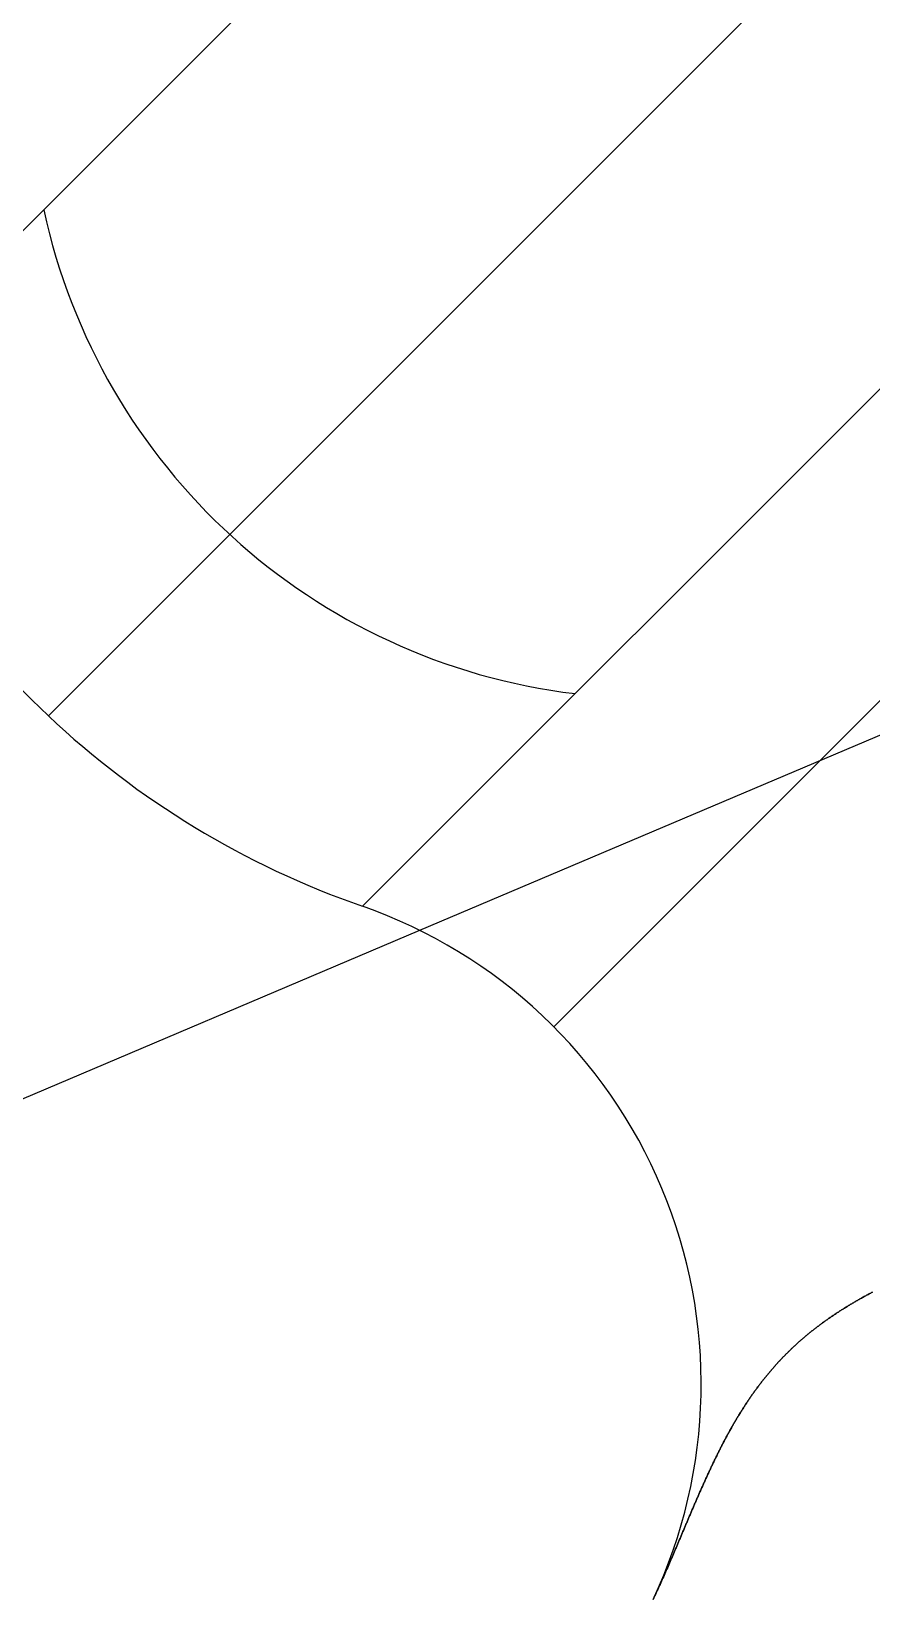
# Model space of a CAD drawing. Extents: x -76 to 193, y -84 to 42.
# Drawn here: x -35.59 to -31.87, y 26.12 to 33.06 of the extents above; entities that cross this region are included whole.
import ezdxf

# ---------------------------------------------------------------- set-up
doc = ezdxf.new("R2010")
doc.units = 0
doc.linetypes.add('CENTER', pattern=[50.8, 31.75, -6.35, 6.35, -6.35])
doc.linetypes.add('DASHED', pattern=[19.05, 12.7, -6.35])
doc.layers.get('0').update_dxf_attribs({"linetype": 'CONTINUOUS'})
doc.layers.add('CENTER', color=1, linetype='CENTER')

msp = doc.modelspace()

# ---------------------------------------------------------------- linework, layer by layer
at = {"color": 7, "linetype": 'CONTINUOUS'}
for p, q in [((-31.3701, 36.4426), (-36.4426, 31.3701)), ((-30.0305, 35.5186), (-32.7745, 32.7745)), ((-34.1266, 29.1873), (-29.1873, 34.1266)), ((-33.2788, 28.6525), (-28.66, 33.2745)), ((-35.5186, 30.0305), (-32.7745, 32.7745)), ((-62.5799, 16.9139), (-33.8735, 29.0807))]:
    msp.add_line(p, q, dxfattribs=at)
at = {"color": 3, "linetype": 'DASHED'}
msp.add_line((-33.8735, 29.0807), (-25.7849, 32.509), dxfattribs=at)
at = {"color": 7}
for points in [[(-32.8396, 26.1155, 0), (-32.8378, 26.1192, 0.0068), (-32.836, 26.123, 0.0135), (-32.8342, 26.1267, 0.0203), (-32.8325, 26.1304, 0.027), (-32.8307, 26.1342, 0.0337), (-32.829, 26.1379, 0.0404), (-32.8272, 26.1416, 0.0471), (-32.8255, 26.1453, 0.0538), (-32.8238, 26.149, 0.0604), (-32.8221, 26.1527, 0.0671), (-32.8204, 26.1564, 0.0737), (-32.8186, 26.1601, 0.0803), (-32.817, 26.1638, 0.0869), (-32.8153, 26.1675, 0.0935), (-32.8136, 26.1712, 0.1001), (-32.8119, 26.1749, 0.1066), (-32.8102, 26.1785, 0.1132), (-32.8086, 26.1822, 0.1197), (-32.8069, 26.1858, 0.1262), (-32.8052, 26.1895, 0.1327), (-32.8036, 26.1931, 0.1392), (-32.802, 26.1968, 0.1456), (-32.8003, 26.2004, 0.1521), (-32.7987, 26.204, 0.1585), (-32.7971, 26.2076, 0.1649), (-32.7955, 26.2112, 0.1713), (-32.7939, 26.2148, 0.1776), (-32.7923, 26.2184, 0.184), (-32.7907, 26.222, 0.1904), (-32.7891, 26.2256, 0.1968), (-32.7875, 26.2292, 0.2031), (-32.7858, 26.2328, 0.2095), (-32.7842, 26.2365, 0.216), (-32.7826, 26.2401, 0.2224), (-32.781, 26.2438, 0.2288), (-32.7794, 26.2474, 0.2352), (-32.7778, 26.2511, 0.2417), (-32.7762, 26.2547, 0.2481), (-32.7746, 26.2584, 0.2546), (-32.773, 26.2621, 0.261), (-32.7714, 26.2658, 0.2675), (-32.7698, 26.2695, 0.274), (-32.7682, 26.2732, 0.2805), (-32.7666, 26.2769, 0.287), (-32.765, 26.2806, 0.2935), (-32.7634, 26.2843, 0.3), (-32.7618, 26.288, 0.3065), (-32.7602, 26.2917, 0.313), (-32.7586, 26.2955, 0.3196), (-32.757, 26.2992, 0.3261), (-32.7554, 26.3029, 0.3327), (-32.7538, 26.3067, 0.3392), (-32.7522, 26.3104, 0.3458), (-32.7506, 26.3142, 0.3523), (-32.749, 26.318, 0.3589), (-32.7474, 26.3217, 0.3655), (-32.7458, 26.3255, 0.3721), (-32.7442, 26.3293, 0.3787), (-32.7426, 26.3331, 0.3853), (-32.7409, 26.3368, 0.3919), (-32.7393, 26.3406, 0.3985), (-32.7377, 26.3444, 0.4051), (-32.7361, 26.3482, 0.4118), (-32.7345, 26.352, 0.4184), (-32.7329, 26.3559, 0.4251), (-32.7313, 26.3597, 0.4317), (-32.7297, 26.3635, 0.4384), (-32.728, 26.3673, 0.445), (-32.7264, 26.3711, 0.4517), (-32.7248, 26.375, 0.4584), (-32.7232, 26.3788, 0.465), (-32.7216, 26.3826, 0.4717), (-32.7199, 26.3865, 0.4784), (-32.7183, 26.3903, 0.4851), (-32.7167, 26.3942, 0.4918), (-32.7151, 26.398, 0.4985), (-32.7134, 26.4019, 0.5053), (-32.7118, 26.4057, 0.512), (-32.7102, 26.4096, 0.5187), (-32.7086, 26.4135, 0.5254), (-32.7069, 26.4173, 0.5322), (-32.7053, 26.4212, 0.5389), (-32.7037, 26.4251, 0.5457), (-32.702, 26.429, 0.5524), (-32.7004, 26.4329, 0.5592), (-32.6987, 26.4367, 0.5659), (-32.6971, 26.4406, 0.5727), (-32.6955, 26.4445, 0.5795), (-32.6938, 26.4484, 0.5863), (-32.6922, 26.4523, 0.5931), (-32.6905, 26.4562, 0.5998), (-32.6889, 26.4601, 0.6066), (-32.6872, 26.464, 0.6134), (-32.6856, 26.4679, 0.6202), (-32.6839, 26.4718, 0.627), (-32.6822, 26.4757, 0.6339), (-32.6806, 26.4796, 0.6407), (-32.6789, 26.4835, 0.6475), (-32.6773, 26.4874, 0.6543), (-32.6756, 26.4913, 0.6612), (-32.6739, 26.4953, 0.668), (-32.6723, 26.4992, 0.6748), (-32.6706, 26.5031, 0.6817), (-32.6689, 26.507, 0.6885), (-32.6672, 26.5109, 0.6954), (-32.6656, 26.5148, 0.7022), (-32.6639, 26.5188, 0.7091), (-32.6622, 26.5227, 0.716), (-32.6605, 26.5266, 0.7228), (-32.6588, 26.5305, 0.7297), (-32.6571, 26.5345, 0.7366), (-32.6554, 26.5384, 0.7435), (-32.6537, 26.5423, 0.7503), (-32.652, 26.5462, 0.7572), (-32.6503, 26.5501, 0.7641), (-32.6486, 26.5541, 0.771), (-32.6469, 26.558, 0.7779), (-32.6452, 26.5619, 0.7848), (-32.6435, 26.5659, 0.7917), (-32.6418, 26.5698, 0.7986), (-32.6401, 26.5737, 0.8055), (-32.6384, 26.5776, 0.8124), (-32.6366, 26.5816, 0.8194), (-32.6349, 26.5855, 0.8263), (-32.6332, 26.5894, 0.8332), (-32.6315, 26.5933, 0.8401), (-32.6297, 26.5972, 0.8471), (-32.628, 26.6012, 0.854), (-32.6262, 26.6051, 0.8609), (-32.6245, 26.609, 0.8679), (-32.6228, 26.6129, 0.8748), (-32.621, 26.6168, 0.8817), (-32.6193, 26.6208, 0.8887), (-32.6175, 26.6247, 0.8956), (-32.6157, 26.6286, 0.9026), (-32.614, 26.6325, 0.9095), (-32.6122, 26.6364, 0.9165), (-32.6104, 26.6403, 0.9234), (-32.6087, 26.6442, 0.9304), (-32.6069, 26.6481, 0.9373), (-32.6051, 26.652, 0.9443), (-32.6033, 26.6559, 0.9513), (-32.6015, 26.6598, 0.9582), (-32.5998, 26.6637, 0.9652), (-32.598, 26.6676, 0.9722), (-32.5962, 26.6715, 0.9791), (-32.5944, 26.6754, 0.9861), (-32.5926, 26.6793, 0.9931), (-32.5908, 26.6832, 1.0001), (-32.5889, 26.6871, 1.007), (-32.5871, 26.691, 1.014), (-32.5853, 26.6948, 1.021), (-32.5835, 26.6987, 1.028), (-32.5817, 26.7026, 1.035), (-32.5798, 26.7065, 1.0419), (-32.578, 26.7103, 1.0489), (-32.5762, 26.7142, 1.0559), (-32.5743, 26.7181, 1.0629), (-32.5725, 26.7219, 1.0699), (-32.5706, 26.7258, 1.0769), (-32.5688, 26.7296, 1.0838), (-32.5669, 26.7335, 1.0908), (-32.565, 26.7373, 1.0978), (-32.5632, 26.7412, 1.1048), (-32.5613, 26.745, 1.1118), (-32.5594, 26.7488, 1.1188), (-32.5575, 26.7527, 1.1258), (-32.5557, 26.7565, 1.1328), (-32.5538, 26.7603, 1.1398), (-32.5519, 26.7641, 1.1468), (-32.55, 26.7679, 1.1538), (-32.5481, 26.7717, 1.1608), (-32.5462, 26.7755, 1.1678), (-32.5442, 26.7793, 1.1747), (-32.5423, 26.7831, 1.1817), (-32.5404, 26.7869, 1.1887), (-32.5385, 26.7907, 1.1957), (-32.5365, 26.7945, 1.2027), (-32.5346, 26.7982, 1.2097), (-32.5326, 26.802, 1.2167), (-32.5307, 26.8058, 1.2237), (-32.5287, 26.8095, 1.2307), (-32.5268, 26.8133, 1.2377), (-32.5248, 26.817, 1.2447), (-32.5228, 26.8207, 1.2517), (-32.5209, 26.8245, 1.2587), (-32.5189, 26.8282, 1.2657), (-32.5169, 26.8319, 1.2727), (-32.5149, 26.8356, 1.2796), (-32.5129, 26.8394, 1.2866), (-32.5109, 26.8431, 1.2936), (-32.5089, 26.8468, 1.3006), (-32.5069, 26.8504, 1.3076), (-32.5049, 26.8541, 1.3146), (-32.5028, 26.8578, 1.3216), (-32.5008, 26.8615, 1.3286), (-32.4988, 26.8651, 1.3355), (-32.4967, 26.8688, 1.3425), (-32.4947, 26.8725, 1.3495), (-32.4926, 26.8761, 1.3565), (-32.4906, 26.8797, 1.3635), (-32.4885, 26.8834, 1.3704), (-32.4864, 26.887, 1.3774), (-32.4844, 26.8906, 1.3844), (-32.4823, 26.8942, 1.3913), (-32.4802, 26.8978, 1.3983), (-32.4781, 26.9014, 1.4053), (-32.476, 26.905, 1.4122), (-32.4739, 26.9086, 1.4192), (-32.4718, 26.9122, 1.4262), (-32.4697, 26.9157, 1.4331), (-32.4676, 26.9193, 1.4401), (-32.4654, 26.9228, 1.447), (-32.4633, 26.9264, 1.454), (-32.4612, 26.9299, 1.4609), (-32.459, 26.9334, 1.4679), (-32.4569, 26.937, 1.4748), (-32.4547, 26.9405, 1.4818), (-32.4525, 26.944, 1.4887), (-32.4504, 26.9475, 1.4956), (-32.4482, 26.951, 1.5026), (-32.446, 26.9544, 1.5095), (-32.4438, 26.9579, 1.5164), (-32.4416, 26.9614, 1.5234), (-32.4394, 26.9648, 1.5303), (-32.4372, 26.9683, 1.5372), (-32.435, 26.9717, 1.5441), (-32.4328, 26.9751, 1.551), (-32.4306, 26.9785, 1.5579), (-32.4283, 26.9819, 1.5648), (-32.4261, 26.9853, 1.5717), (-32.4239, 26.9887, 1.5787), (-32.4216, 26.9921, 1.5855), (-32.4194, 26.9955, 1.5924), (-32.4171, 26.9988, 1.5993), (-32.4148, 27.0022, 1.6062), (-32.4125, 27.0055, 1.6131), (-32.4103, 27.0089, 1.62), (-32.408, 27.0122, 1.6268), (-32.4057, 27.0155, 1.6337), (-32.4034, 27.0188, 1.6406), (-32.4011, 27.0221, 1.6474), (-32.3988, 27.0254, 1.6543), (-32.3964, 27.0287, 1.6611), (-32.3941, 27.0319, 1.668), (-32.3918, 27.0352, 1.6748), (-32.3894, 27.0384, 1.6817), (-32.3871, 27.0417, 1.6885), (-32.3847, 27.0449, 1.6953), (-32.3824, 27.0481, 1.7022), (-32.38, 27.0513, 1.709), (-32.3776, 27.0545, 1.7158), (-32.3753, 27.0577, 1.7226), (-32.3729, 27.0609, 1.7294), (-32.3705, 27.064, 1.7362), (-32.3681, 27.0672, 1.743), (-32.3657, 27.0704, 1.7498), (-32.3633, 27.0735, 1.7566), (-32.3609, 27.0766, 1.7634), (-32.3585, 27.0797, 1.7702), (-32.3561, 27.0828, 1.777), (-32.3536, 27.0859, 1.7837), (-32.3512, 27.089, 1.7905), (-32.3488, 27.0921, 1.7972), (-32.3463, 27.0952, 1.804), (-32.3439, 27.0982, 1.8107), (-32.3414, 27.1013, 1.8175), (-32.3389, 27.1043, 1.8242), (-32.3365, 27.1073, 1.8309), (-32.334, 27.1103, 1.8376), (-32.3315, 27.1133, 1.8443), (-32.329, 27.1163, 1.8511), (-32.3265, 27.1193, 1.8578), (-32.324, 27.1223, 1.8644), (-32.3215, 27.1252, 1.8711), (-32.319, 27.1282, 1.8778), (-32.3165, 27.1311, 1.8845), (-32.314, 27.1341, 1.8912), (-32.3115, 27.137, 1.8978), (-32.309, 27.1399, 1.9045), (-32.3064, 27.1428, 1.9111), (-32.3039, 27.1457, 1.9178), (-32.3014, 27.1485, 1.9244), (-32.2988, 27.1514, 1.931), (-32.2963, 27.1543, 1.9377), (-32.2937, 27.1571, 1.9443), (-32.2911, 27.1599, 1.9509), (-32.2886, 27.1628, 1.9575), (-32.286, 27.1656, 1.9641), (-32.2834, 27.1684, 1.9707), (-32.2808, 27.1712, 1.9772), (-32.2782, 27.1739, 1.9838), (-32.2757, 27.1767, 1.9904), (-32.2731, 27.1795, 1.9969), (-32.2705, 27.1822, 2.0035), (-32.2678, 27.1849, 2.01), (-32.2652, 27.1877, 2.0166), (-32.2626, 27.1904, 2.0231), (-32.26, 27.1931, 2.0296), (-32.2574, 27.1958, 2.0361), (-32.2547, 27.1984, 2.0426), (-32.2521, 27.2011, 2.0491), (-32.2495, 27.2038, 2.0556), (-32.2468, 27.2064, 2.0621), (-32.2442, 27.209, 2.0686), (-32.2415, 27.2117, 2.075), (-32.2388, 27.2143, 2.0815), (-32.2361, 27.2169, 2.088), (-32.2334, 27.2196, 2.0946), (-32.2307, 27.2222, 2.1011), (-32.228, 27.2248, 2.1076), (-32.2253, 27.2274, 2.1142), (-32.2225, 27.23, 2.1207), (-32.2198, 27.2326, 2.1273), (-32.217, 27.2352, 2.1338), (-32.2142, 27.2378, 2.1404), (-32.2114, 27.2403, 2.147), (-32.2086, 27.2429, 2.1536), (-32.2058, 27.2455, 2.1602), (-32.203, 27.2481, 2.1668), (-32.2002, 27.2506, 2.1734), (-32.1973, 27.2532, 2.18), (-32.1945, 27.2557, 2.1866), (-32.1916, 27.2583, 2.1932), (-32.1887, 27.2608, 2.1999), (-32.1858, 27.2634, 2.2065), (-32.183, 27.2659, 2.2132), (-32.18, 27.2684, 2.2198), (-32.1771, 27.2709, 2.2265), (-32.1742, 27.2735, 2.2332), (-32.1713, 27.276, 2.2398), (-32.1683, 27.2785, 2.2465), (-32.1653, 27.281, 2.2532), (-32.1624, 27.2835, 2.2599), (-32.1594, 27.286, 2.2666), (-32.1564, 27.2884, 2.2733), (-32.1534, 27.2909, 2.28), (-32.1504, 27.2934, 2.2867), (-32.1474, 27.2959, 2.2935), (-32.1443, 27.2983, 2.3002), (-32.1413, 27.3008, 2.3069), (-32.1382, 27.3032, 2.3137), (-32.1352, 27.3057, 2.3204), (-32.1321, 27.3081, 2.3272), (-32.129, 27.3106, 2.3339), (-32.1259, 27.313, 2.3407), (-32.1228, 27.3154, 2.3475), (-32.1197, 27.3178, 2.3542), (-32.1166, 27.3202, 2.361), (-32.1134, 27.3226, 2.3678), (-32.1103, 27.325, 2.3746), (-32.1071, 27.3274, 2.3814), (-32.1039, 27.3298, 2.3882), (-32.1008, 27.3322, 2.395), (-32.0976, 27.3346, 2.4018), (-32.0944, 27.337, 2.4087), (-32.0912, 27.3393, 2.4155), (-32.088, 27.3417, 2.4223), (-32.0847, 27.344, 2.4291), (-32.0815, 27.3464, 2.436), (-32.0783, 27.3487, 2.4428), (-32.075, 27.351, 2.4497), (-32.0717, 27.3534, 2.4565), (-32.0685, 27.3557, 2.4634), (-32.0652, 27.358, 2.4702), (-32.0619, 27.3603, 2.4771), (-32.0586, 27.3626, 2.4839), (-32.0553, 27.3649, 2.4908), (-32.0519, 27.3672, 2.4977), (-32.0486, 27.3695, 2.5046), (-32.0453, 27.3718, 2.5114), (-32.0419, 27.374, 2.5183), (-32.0385, 27.3763, 2.5252), (-32.0352, 27.3785, 2.5321), (-32.0318, 27.3808, 2.539), (-32.0284, 27.383, 2.5459), (-32.025, 27.3853, 2.5528), (-32.0216, 27.3875, 2.5597), (-32.0182, 27.3897, 2.5666), (-32.0148, 27.3919, 2.5735), (-32.0113, 27.3942, 2.5804), (-32.0079, 27.3964, 2.5874), (-32.0044, 27.3986, 2.5943), (-32.001, 27.4008, 2.6012), (-31.9975, 27.4029, 2.6081), (-31.994, 27.4051, 2.6151), (-31.9905, 27.4073, 2.622), (-31.987, 27.4095, 2.6289), (-31.9835, 27.4116, 2.6359), (-31.98, 27.4138, 2.6428), (-31.9765, 27.4159, 2.6498), (-31.973, 27.4181, 2.6567), (-31.9694, 27.4202, 2.6637), (-31.9659, 27.4224, 2.6706), (-31.9624, 27.4245, 2.6776), (-31.9588, 27.4266, 2.6845), (-31.9552, 27.4287, 2.6915), (-31.9517, 27.4308, 2.6984), (-31.9481, 27.4329, 2.7054), (-31.9445, 27.435, 2.7124), (-31.9409, 27.4371, 2.7193), (-31.9373, 27.4392, 2.7263), (-31.9337, 27.4413, 2.7333), (-31.9301, 27.4434, 2.7402), (-31.9264, 27.4454, 2.7472), (-31.9228, 27.4475, 2.7542), (-31.9192, 27.4496, 2.7612), (-31.9155, 27.4516, 2.7681), (-31.9119, 27.4537, 2.7751), (-31.9082, 27.4557, 2.7821), (-31.9045, 27.4577, 2.7891), (-31.9009, 27.4598, 2.7961), (-31.8972, 27.4618, 2.8031), (-31.8935, 27.4638, 2.81), (-31.8898, 27.4658, 2.817), (-31.8861, 27.4678, 2.824), (-31.8824, 27.4698, 2.831), (-31.8787, 27.4718, 2.838), (-31.875, 27.4738, 2.845), (-31.8713, 27.4758, 2.852), (-31.8675, 27.4778, 2.859)], [(-31.8675, 27.4778, -2.859), (-31.8713, 27.4758, -2.852), (-31.875, 27.4738, -2.845), (-31.8787, 27.4718, -2.838), (-31.8824, 27.4698, -2.831), (-31.8861, 27.4678, -2.824), (-31.8898, 27.4658, -2.817), (-31.8935, 27.4638, -2.81), (-31.8972, 27.4618, -2.8031), (-31.9009, 27.4598, -2.7961), (-31.9045, 27.4577, -2.7891), (-31.9082, 27.4557, -2.7821), (-31.9119, 27.4537, -2.7751), (-31.9155, 27.4516, -2.7681), (-31.9192, 27.4496, -2.7612), (-31.9228, 27.4475, -2.7542), (-31.9264, 27.4454, -2.7472), (-31.9301, 27.4434, -2.7402), (-31.9337, 27.4413, -2.7333), (-31.9373, 27.4392, -2.7263), (-31.9409, 27.4371, -2.7193), (-31.9445, 27.435, -2.7124), (-31.9481, 27.4329, -2.7054), (-31.9517, 27.4308, -2.6984), (-31.9552, 27.4287, -2.6915), (-31.9588, 27.4266, -2.6845), (-31.9624, 27.4245, -2.6776), (-31.9659, 27.4224, -2.6706), (-31.9694, 27.4202, -2.6637), (-31.973, 27.4181, -2.6567), (-31.9765, 27.4159, -2.6498), (-31.98, 27.4138, -2.6428), (-31.9835, 27.4116, -2.6359), (-31.987, 27.4095, -2.6289), (-31.9905, 27.4073, -2.622), (-31.994, 27.4051, -2.6151), (-31.9975, 27.4029, -2.6081), (-32.001, 27.4008, -2.6012), (-32.0044, 27.3986, -2.5943), (-32.0079, 27.3964, -2.5874), (-32.0113, 27.3942, -2.5804), (-32.0148, 27.3919, -2.5735), (-32.0182, 27.3897, -2.5666), (-32.0216, 27.3875, -2.5597), (-32.025, 27.3853, -2.5528), (-32.0284, 27.383, -2.5459), (-32.0318, 27.3808, -2.539), (-32.0352, 27.3785, -2.5321), (-32.0385, 27.3763, -2.5252), (-32.0419, 27.374, -2.5183), (-32.0453, 27.3718, -2.5114), (-32.0486, 27.3695, -2.5046), (-32.0519, 27.3672, -2.4977), (-32.0553, 27.3649, -2.4908), (-32.0586, 27.3626, -2.4839), (-32.0619, 27.3603, -2.4771), (-32.0652, 27.358, -2.4702), (-32.0685, 27.3557, -2.4634), (-32.0717, 27.3534, -2.4565), (-32.075, 27.351, -2.4497), (-32.0783, 27.3487, -2.4428), (-32.0815, 27.3464, -2.436), (-32.0847, 27.344, -2.4291), (-32.088, 27.3417, -2.4223), (-32.0912, 27.3393, -2.4155), (-32.0944, 27.337, -2.4087), (-32.0976, 27.3346, -2.4018), (-32.1008, 27.3322, -2.395), (-32.1039, 27.3298, -2.3882), (-32.1071, 27.3274, -2.3814), (-32.1103, 27.325, -2.3746), (-32.1134, 27.3226, -2.3678), (-32.1166, 27.3202, -2.361), (-32.1197, 27.3178, -2.3542), (-32.1228, 27.3154, -2.3475), (-32.1259, 27.313, -2.3407), (-32.129, 27.3106, -2.3339), (-32.1321, 27.3081, -2.3272), (-32.1352, 27.3057, -2.3204), (-32.1382, 27.3032, -2.3137), (-32.1413, 27.3008, -2.3069), (-32.1443, 27.2983, -2.3002), (-32.1474, 27.2959, -2.2935), (-32.1504, 27.2934, -2.2867), (-32.1534, 27.2909, -2.28), (-32.1564, 27.2884, -2.2733), (-32.1594, 27.286, -2.2666), (-32.1624, 27.2835, -2.2599), (-32.1653, 27.281, -2.2532), (-32.1683, 27.2785, -2.2465), (-32.1713, 27.276, -2.2398), (-32.1742, 27.2735, -2.2332), (-32.1771, 27.2709, -2.2265), (-32.18, 27.2684, -2.2198), (-32.183, 27.2659, -2.2132), (-32.1858, 27.2634, -2.2065), (-32.1887, 27.2608, -2.1999), (-32.1916, 27.2583, -2.1932), (-32.1945, 27.2557, -2.1866), (-32.1973, 27.2532, -2.18), (-32.2002, 27.2506, -2.1734), (-32.203, 27.2481, -2.1668), (-32.2058, 27.2455, -2.1602), (-32.2086, 27.2429, -2.1536), (-32.2114, 27.2403, -2.147), (-32.2142, 27.2378, -2.1404), (-32.217, 27.2352, -2.1338), (-32.2198, 27.2326, -2.1273), (-32.2225, 27.23, -2.1207), (-32.2253, 27.2274, -2.1142), (-32.228, 27.2248, -2.1076), (-32.2307, 27.2222, -2.1011), (-32.2334, 27.2196, -2.0946), (-32.2361, 27.2169, -2.088), (-32.2388, 27.2143, -2.0815), (-32.2415, 27.2117, -2.075), (-32.2442, 27.209, -2.0686), (-32.2468, 27.2064, -2.0621), (-32.2495, 27.2038, -2.0556), (-32.2521, 27.2011, -2.0491), (-32.2547, 27.1984, -2.0426), (-32.2574, 27.1958, -2.0361), (-32.26, 27.1931, -2.0296), (-32.2626, 27.1904, -2.0231), (-32.2652, 27.1877, -2.0166), (-32.2678, 27.1849, -2.01), (-32.2705, 27.1822, -2.0035), (-32.2731, 27.1795, -1.9969), (-32.2757, 27.1767, -1.9904), (-32.2782, 27.1739, -1.9838), (-32.2808, 27.1712, -1.9772), (-32.2834, 27.1684, -1.9707), (-32.286, 27.1656, -1.9641), (-32.2886, 27.1628, -1.9575), (-32.2911, 27.1599, -1.9509), (-32.2937, 27.1571, -1.9443), (-32.2963, 27.1543, -1.9377), (-32.2988, 27.1514, -1.931), (-32.3014, 27.1485, -1.9244), (-32.3039, 27.1457, -1.9178), (-32.3064, 27.1428, -1.9111), (-32.309, 27.1399, -1.9045), (-32.3115, 27.137, -1.8978), (-32.314, 27.1341, -1.8912), (-32.3165, 27.1311, -1.8845), (-32.319, 27.1282, -1.8778), (-32.3215, 27.1252, -1.8711), (-32.324, 27.1223, -1.8644), (-32.3265, 27.1193, -1.8578), (-32.329, 27.1163, -1.8511), (-32.3315, 27.1133, -1.8443), (-32.334, 27.1103, -1.8376), (-32.3365, 27.1073, -1.8309), (-32.3389, 27.1043, -1.8242), (-32.3414, 27.1013, -1.8175), (-32.3439, 27.0982, -1.8107), (-32.3463, 27.0952, -1.804), (-32.3488, 27.0921, -1.7972), (-32.3512, 27.089, -1.7905), (-32.3536, 27.0859, -1.7837), (-32.3561, 27.0828, -1.777), (-32.3585, 27.0797, -1.7702), (-32.3609, 27.0766, -1.7634), (-32.3633, 27.0735, -1.7566), (-32.3657, 27.0704, -1.7498), (-32.3681, 27.0672, -1.743), (-32.3705, 27.064, -1.7362), (-32.3729, 27.0609, -1.7294), (-32.3753, 27.0577, -1.7226), (-32.3776, 27.0545, -1.7158), (-32.38, 27.0513, -1.709), (-32.3824, 27.0481, -1.7022), (-32.3847, 27.0449, -1.6953), (-32.3871, 27.0417, -1.6885), (-32.3894, 27.0384, -1.6817), (-32.3918, 27.0352, -1.6748), (-32.3941, 27.0319, -1.668), (-32.3964, 27.0287, -1.6611), (-32.3988, 27.0254, -1.6543), (-32.4011, 27.0221, -1.6474), (-32.4034, 27.0188, -1.6406), (-32.4057, 27.0155, -1.6337), (-32.408, 27.0122, -1.6268), (-32.4103, 27.0089, -1.62), (-32.4125, 27.0055, -1.6131), (-32.4148, 27.0022, -1.6062), (-32.4171, 26.9988, -1.5993), (-32.4194, 26.9955, -1.5924), (-32.4216, 26.9921, -1.5855), (-32.4239, 26.9887, -1.5787), (-32.4261, 26.9853, -1.5717), (-32.4283, 26.9819, -1.5648), (-32.4306, 26.9785, -1.5579), (-32.4328, 26.9751, -1.551), (-32.435, 26.9717, -1.5441), (-32.4372, 26.9683, -1.5372), (-32.4394, 26.9648, -1.5303), (-32.4416, 26.9614, -1.5234), (-32.4438, 26.9579, -1.5164), (-32.446, 26.9544, -1.5095), (-32.4482, 26.951, -1.5026), (-32.4504, 26.9475, -1.4956), (-32.4525, 26.944, -1.4887), (-32.4547, 26.9405, -1.4818), (-32.4569, 26.937, -1.4748), (-32.459, 26.9334, -1.4679), (-32.4612, 26.9299, -1.4609), (-32.4633, 26.9264, -1.454), (-32.4654, 26.9228, -1.447), (-32.4676, 26.9193, -1.4401), (-32.4697, 26.9157, -1.4331), (-32.4718, 26.9122, -1.4262), (-32.4739, 26.9086, -1.4192), (-32.476, 26.905, -1.4122), (-32.4781, 26.9014, -1.4053), (-32.4802, 26.8978, -1.3983), (-32.4823, 26.8942, -1.3913), (-32.4844, 26.8906, -1.3844), (-32.4864, 26.887, -1.3774), (-32.4885, 26.8834, -1.3704), (-32.4906, 26.8797, -1.3635), (-32.4926, 26.8761, -1.3565), (-32.4947, 26.8725, -1.3495), (-32.4967, 26.8688, -1.3425), (-32.4988, 26.8651, -1.3355), (-32.5008, 26.8615, -1.3286), (-32.5028, 26.8578, -1.3216), (-32.5049, 26.8541, -1.3146), (-32.5069, 26.8504, -1.3076), (-32.5089, 26.8468, -1.3006), (-32.5109, 26.8431, -1.2936), (-32.5129, 26.8394, -1.2866), (-32.5149, 26.8356, -1.2796), (-32.5169, 26.8319, -1.2727), (-32.5189, 26.8282, -1.2657), (-32.5209, 26.8245, -1.2587), (-32.5228, 26.8207, -1.2517), (-32.5248, 26.817, -1.2447), (-32.5268, 26.8133, -1.2377), (-32.5287, 26.8095, -1.2307), (-32.5307, 26.8058, -1.2237), (-32.5326, 26.802, -1.2167), (-32.5346, 26.7982, -1.2097), (-32.5365, 26.7945, -1.2027), (-32.5385, 26.7907, -1.1957), (-32.5404, 26.7869, -1.1887), (-32.5423, 26.7831, -1.1817), (-32.5442, 26.7793, -1.1747), (-32.5462, 26.7755, -1.1678), (-32.5481, 26.7717, -1.1608), (-32.55, 26.7679, -1.1538), (-32.5519, 26.7641, -1.1468), (-32.5538, 26.7603, -1.1398), (-32.5557, 26.7565, -1.1328), (-32.5575, 26.7527, -1.1258), (-32.5594, 26.7488, -1.1188), (-32.5613, 26.745, -1.1118), (-32.5632, 26.7412, -1.1048), (-32.565, 26.7373, -1.0978), (-32.5669, 26.7335, -1.0908), (-32.5688, 26.7296, -1.0838), (-32.5706, 26.7258, -1.0769), (-32.5725, 26.7219, -1.0699), (-32.5743, 26.7181, -1.0629), (-32.5762, 26.7142, -1.0559), (-32.578, 26.7103, -1.0489), (-32.5798, 26.7065, -1.0419), (-32.5817, 26.7026, -1.035), (-32.5835, 26.6987, -1.028), (-32.5853, 26.6948, -1.021), (-32.5871, 26.691, -1.014), (-32.5889, 26.6871, -1.007), (-32.5908, 26.6832, -1.0001), (-32.5926, 26.6793, -0.9931), (-32.5944, 26.6754, -0.9861), (-32.5962, 26.6715, -0.9791), (-32.598, 26.6676, -0.9722), (-32.5998, 26.6637, -0.9652), (-32.6015, 26.6598, -0.9582), (-32.6033, 26.6559, -0.9513), (-32.6051, 26.652, -0.9443), (-32.6069, 26.6481, -0.9373), (-32.6087, 26.6442, -0.9304), (-32.6104, 26.6403, -0.9234), (-32.6122, 26.6364, -0.9165), (-32.614, 26.6325, -0.9095), (-32.6157, 26.6286, -0.9026), (-32.6175, 26.6247, -0.8956), (-32.6193, 26.6208, -0.8887), (-32.621, 26.6168, -0.8817), (-32.6228, 26.6129, -0.8748), (-32.6245, 26.609, -0.8679), (-32.6262, 26.6051, -0.8609), (-32.628, 26.6012, -0.854), (-32.6297, 26.5972, -0.8471), (-32.6315, 26.5933, -0.8401), (-32.6332, 26.5894, -0.8332), (-32.6349, 26.5855, -0.8263), (-32.6366, 26.5816, -0.8194), (-32.6384, 26.5776, -0.8124), (-32.6401, 26.5737, -0.8055), (-32.6418, 26.5698, -0.7986), (-32.6435, 26.5659, -0.7917), (-32.6452, 26.5619, -0.7848), (-32.6469, 26.558, -0.7779), (-32.6486, 26.5541, -0.771), (-32.6503, 26.5501, -0.7641), (-32.652, 26.5462, -0.7572), (-32.6537, 26.5423, -0.7503), (-32.6554, 26.5384, -0.7435), (-32.6571, 26.5345, -0.7366), (-32.6588, 26.5305, -0.7297), (-32.6605, 26.5266, -0.7228), (-32.6622, 26.5227, -0.716), (-32.6639, 26.5188, -0.7091), (-32.6656, 26.5148, -0.7022), (-32.6672, 26.5109, -0.6954), (-32.6689, 26.507, -0.6885), (-32.6706, 26.5031, -0.6817), (-32.6723, 26.4992, -0.6748), (-32.6739, 26.4953, -0.668), (-32.6756, 26.4913, -0.6612), (-32.6773, 26.4874, -0.6543), (-32.6789, 26.4835, -0.6475), (-32.6806, 26.4796, -0.6407), (-32.6822, 26.4757, -0.6339), (-32.6839, 26.4718, -0.627), (-32.6856, 26.4679, -0.6202), (-32.6872, 26.464, -0.6134), (-32.6889, 26.4601, -0.6066), (-32.6905, 26.4562, -0.5998), (-32.6922, 26.4523, -0.5931), (-32.6938, 26.4484, -0.5863), (-32.6955, 26.4445, -0.5795), (-32.6971, 26.4406, -0.5727), (-32.6987, 26.4367, -0.5659), (-32.7004, 26.4329, -0.5592), (-32.702, 26.429, -0.5524), (-32.7037, 26.4251, -0.5457), (-32.7053, 26.4212, -0.5389), (-32.7069, 26.4173, -0.5322), (-32.7086, 26.4135, -0.5254), (-32.7102, 26.4096, -0.5187), (-32.7118, 26.4057, -0.512), (-32.7134, 26.4019, -0.5053), (-32.7151, 26.398, -0.4985), (-32.7167, 26.3942, -0.4918), (-32.7183, 26.3903, -0.4851), (-32.7199, 26.3865, -0.4784), (-32.7216, 26.3826, -0.4717), (-32.7232, 26.3788, -0.465), (-32.7248, 26.375, -0.4584), (-32.7264, 26.3711, -0.4517), (-32.728, 26.3673, -0.445), (-32.7297, 26.3635, -0.4384), (-32.7313, 26.3597, -0.4317), (-32.7329, 26.3559, -0.4251), (-32.7345, 26.352, -0.4184), (-32.7361, 26.3482, -0.4118), (-32.7377, 26.3444, -0.4051), (-32.7393, 26.3406, -0.3985), (-32.7409, 26.3368, -0.3919), (-32.7426, 26.3331, -0.3853), (-32.7442, 26.3293, -0.3787), (-32.7458, 26.3255, -0.3721), (-32.7474, 26.3217, -0.3655), (-32.749, 26.318, -0.3589), (-32.7506, 26.3142, -0.3523), (-32.7522, 26.3104, -0.3458), (-32.7538, 26.3067, -0.3392), (-32.7554, 26.3029, -0.3327), (-32.757, 26.2992, -0.3261), (-32.7586, 26.2955, -0.3196), (-32.7602, 26.2917, -0.313), (-32.7618, 26.288, -0.3065), (-32.7634, 26.2843, -0.3), (-32.765, 26.2806, -0.2935), (-32.7666, 26.2769, -0.287), (-32.7682, 26.2732, -0.2805), (-32.7698, 26.2695, -0.274), (-32.7714, 26.2658, -0.2675), (-32.773, 26.2621, -0.261), (-32.7746, 26.2584, -0.2546), (-32.7762, 26.2547, -0.2481), (-32.7778, 26.2511, -0.2417), (-32.7794, 26.2474, -0.2352), (-32.781, 26.2438, -0.2288), (-32.7826, 26.2401, -0.2224), (-32.7842, 26.2365, -0.216), (-32.7858, 26.2328, -0.2095), (-32.7875, 26.2292, -0.2031), (-32.7891, 26.2256, -0.1968), (-32.7907, 26.222, -0.1904), (-32.7923, 26.2184, -0.184), (-32.7939, 26.2148, -0.1776), (-32.7955, 26.2112, -0.1713), (-32.7971, 26.2076, -0.1649), (-32.7987, 26.204, -0.1585), (-32.8003, 26.2004, -0.1521), (-32.802, 26.1968, -0.1456), (-32.8036, 26.1931, -0.1392), (-32.8052, 26.1895, -0.1327), (-32.8069, 26.1858, -0.1262), (-32.8086, 26.1822, -0.1197), (-32.8102, 26.1785, -0.1132), (-32.8119, 26.1749, -0.1066), (-32.8136, 26.1712, -0.1001), (-32.8153, 26.1675, -0.0935), (-32.817, 26.1638, -0.0869), (-32.8186, 26.1601, -0.0803), (-32.8204, 26.1564, -0.0737), (-32.8221, 26.1527, -0.0671), (-32.8238, 26.149, -0.0604), (-32.8255, 26.1453, -0.0538), (-32.8272, 26.1416, -0.0471), (-32.829, 26.1379, -0.0404), (-32.8307, 26.1342, -0.0337), (-32.8325, 26.1304, -0.027), (-32.8342, 26.1267, -0.0203), (-32.836, 26.123, -0.0135), (-32.8378, 26.1192, -0.0068), (-32.8396, 26.1155, 0)]]:
    msp.add_polyline3d(points, dxfattribs=at)
at = {"color": 7, "linetype": 'CONTINUOUS'}
msp.add_circle((0, 0), 38.8235, dxfattribs=at)
for centre, radius, start, end in [((0, 0), 40, 141.82667, 128.17333), ((0, 0), 32.9412, 90, 270), ((-32.8558, 32.8558), 2.7465, 192.25242, 263.11791), ((-32.8558, 32.8558), 3.8824, 202.5, 250.89299), ((-34.8693, 27.0706), 2.2432, 334.79922, 70.66716)]:
    msp.add_arc(centre, radius, start, end, dxfattribs=at)
at = {"layer": 'CENTER', "color": 1, "linetype": 'CENTER'}
msp.add_line((1.4142, -1.4142), (-36.837, 36.837), dxfattribs=at)

doc.saveas('drawing.dxf')
